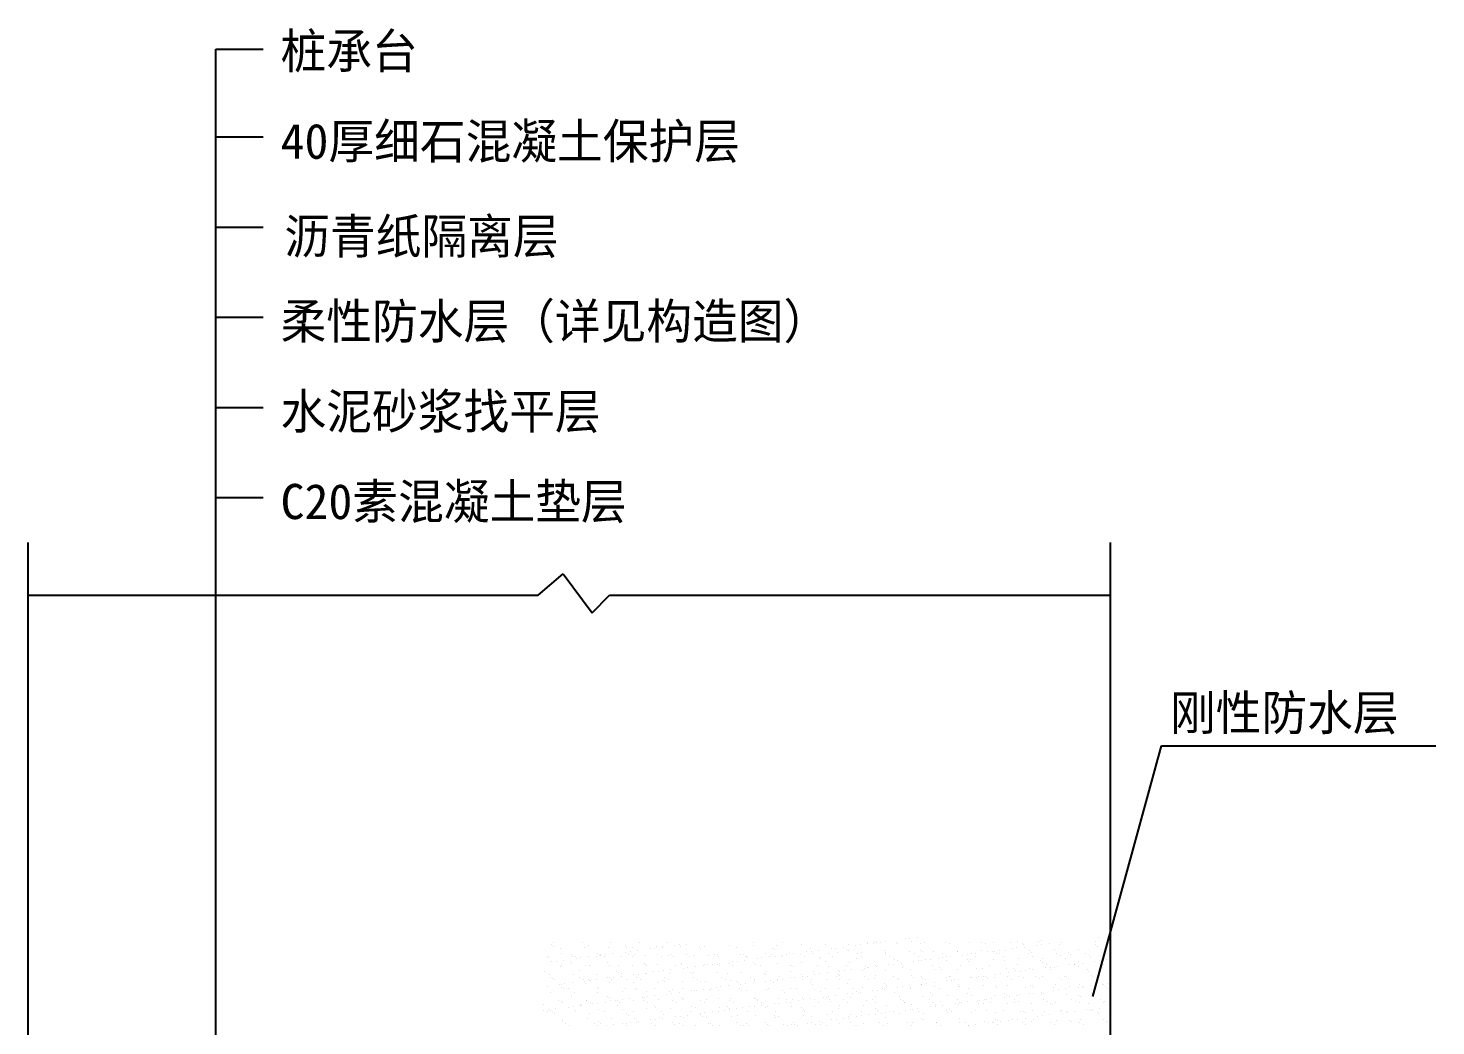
# Model space of a CAD drawing. Header units: metres. Extents: x -562 to 8454, y -7074 to 10958.
# Drawn here: x 661 to 6905, y -1520 to 2907 of the extents above; entities that cross this region are included whole.
import ezdxf

# ---------------------------------------------------------------- set-up
doc = ezdxf.new("R2010")
doc.units = ezdxf.units.M
doc.layers.add('细', color=1, linetype='Continuous')

msp = doc.modelspace()

# ---------------------------------------------------------------- linework, layer by layer
at = {"layer": '细'}
for p, q in [((1492.76, 2813.34), (1703.55, 2813.34)), ((1492.76, -4492.44), (1492.76, 2813.34)), ((1492.76, 2424.21), (1703.55, 2424.21)), ((1492.76, 2024.21), (1703.55, 2024.21)), ((1492.76, 1624.21), (1703.55, 1624.21)), ((1492.76, 1224.21), (1703.55, 1224.21)), ((1492.76, 824.21), (1703.55, 824.21)), ((660.78, -2475.76), (660.78, 624.21)), ((5460.78, 624.21), (5460.78, -2649.31)), ((2923.28, 390.82), (3034.5, 485.26)), ((3034.5, 485.26), (3162.5, 312.46)), ((660.78, 390.82), (2923.28, 390.82)), ((3162.5, 312.46), (3239.3, 390.82)), ((3239.3, 390.82), (5460.78, 390.82)), ((5382.63, -1388.56), (5687.59, -277.27)), ((5687.59, -277.27), (6904.78, -277.27)), ((2981.59, -1159.49), (2981.59, -1159.49)), ((2989.08, -1166.36), (2989.08, -1166.36)), ((2992.16, -1151.28), (2992.16, -1151.28)), ((3019.94, -1177.24), (3019.94, -1177.24)), ((3118.72, -1151.05), (3118.72, -1151.05)), ((3129.7, -1173.28), (3129.7, -1173.28)), ((3146.61, -1163.09), (3146.61, -1163.09)), ((3236.08, -1171.93), (3236.08, -1171.93)), ((3245.28, -1150.82), (3245.28, -1150.82)), ((3309.23, -1164.48), (3309.23, -1164.48)), ((3316.72, -1171.35), (3316.72, -1171.35)), ((3340.04, -1172.42), (3340.04, -1172.42)), ((3363.9, -1185.17), (3363.9, -1185.17)), ((3371.84, -1150.59), (3371.84, -1150.59)), ((3419.1, -1177.9), (3419.1, -1177.9)), ((3440.25, -1175.12), (3440.25, -1175.12)), ((3449.81, -1168.47), (3449.81, -1168.47)), ((3473.29, -1170.77), (3473.29, -1170.77)), ((3474.24, -1168.08), (3474.24, -1168.08)), ((3498.4, -1150.36), (3498.4, -1150.36)), ((3528.49, -1163.5), (3528.49, -1163.5)), ((3549.64, -1160.72), (3549.64, -1160.72)), ((3556.19, -1167.11), (3556.19, -1167.11)), ((3582.68, -1156.37), (3582.68, -1156.37)), ((3636.86, -1169.47), (3636.86, -1169.47)), ((3644.35, -1176.34), (3644.35, -1176.34)), ((3660.15, -1167.61), (3660.15, -1167.61)), ((3769.91, -1163.66), (3769.91, -1163.66)), ((3801.88, -1173.07), (3801.88, -1173.07)), ((3876.29, -1162.3), (3876.29, -1162.3)), ((3878.08, -1149.67), (3878.08, -1149.67)), ((3964.5, -1174.46), (3964.5, -1174.46)), ((3971.99, -1181.33), (3971.99, -1181.33)), ((3980.25, -1162.8), (3980.25, -1162.8)), ((4004.63, -1149.44), (4004.63, -1149.44)), ((4090.01, -1158.84), (4090.01, -1158.84)), ((4129.51, -1178.06), (4129.51, -1178.06)), ((4167.12, -1184.65), (4167.12, -1184.65)), ((4196.39, -1157.49), (4196.39, -1157.49)), ((4222.32, -1177.38), (4222.32, -1177.38)), ((4243.48, -1174.59), (4243.48, -1174.59)), ((4276.52, -1170.24), (4276.52, -1170.24)), ((4292.13, -1179.45), (4292.13, -1179.45)), ((4299.62, -1186.32), (4299.62, -1186.32)), ((4300.35, -1157.99), (4300.35, -1157.99)), ((4331.72, -1162.98), (4331.72, -1162.98)), ((4352.87, -1160.19), (4352.87, -1160.19)), ((4384.31, -1148.75), (4384.31, -1148.75)), ((4385.91, -1155.84), (4385.91, -1155.84)), ((4410.12, -1154.03), (4410.12, -1154.03)), ((4414.3, -1143.78), (4414.3, -1143.78)), ((4421.79, -1150.65), (4421.79, -1150.65)), ((4441.11, -1148.57), (4441.11, -1148.57)), ((4457.15, -1183.05), (4457.15, -1183.05)), ((4462.26, -1145.79), (4462.26, -1145.79)), ((4510.87, -1148.52), (4510.87, -1148.52)), ((4516.5, -1152.67), (4516.5, -1152.67)), ((4550.5, -1134.17), (4550.5, -1134.17)), ((4571.66, -1131.39), (4571.66, -1131.39)), ((4579.32, -1147.38), (4579.32, -1147.38)), ((4604.7, -1127.04), (4604.7, -1127.04)), ((4619.77, -1184.44), (4619.77, -1184.44)), ((4620.46, -1153.17), (4620.46, -1153.17)), ((4637.43, -1148.29), (4637.43, -1148.29)), ((4730.22, -1149.22), (4730.22, -1149.22)), ((4749.43, -1155.64), (4749.43, -1155.64)), ((4836.6, -1147.86), (4836.6, -1147.86)), ((4890.55, -1147.83), (4890.55, -1147.83)), ((4891.55, -1185.97), (4891.55, -1185.97)), ((4906.95, -1152.37), (4906.95, -1152.37)), ((4940.56, -1148.36), (4940.56, -1148.36)), ((4970.35, -1184.12), (4970.35, -1184.12)), ((4997.93, -1184.61), (4997.93, -1184.61)), ((5017.11, -1147.6), (5017.11, -1147.6)), ((5025.55, -1176.85), (5025.55, -1176.85)), ((5046.7, -1174.07), (5046.7, -1174.07)), ((5050.33, -1144.41), (5050.33, -1144.41)), ((5069.57, -1153.76), (5069.57, -1153.76)), ((5077.06, -1160.63), (5077.06, -1160.63)), ((5079.74, -1169.72), (5079.74, -1169.72)), ((5101.89, -1185.11), (5101.89, -1185.11)), ((5134.94, -1162.45), (5134.94, -1162.45)), ((5143.66, -1147.37), (5143.66, -1147.37)), ((5156.09, -1159.67), (5156.09, -1159.67)), ((5156.71, -1143.05), (5156.71, -1143.05)), ((5189.13, -1155.32), (5189.13, -1155.32)), ((5211.66, -1181.15), (5211.66, -1181.15)), ((5234.59, -1157.36), (5234.59, -1157.36)), ((5244.33, -1148.05), (5244.33, -1148.05)), ((5318.04, -1179.8), (5318.04, -1179.8)), ((5396.78, -1146.91), (5396.78, -1146.91)), ((5397.21, -1158.76), (5397.21, -1158.76)), ((5404.7, -1165.62), (5404.7, -1165.62)), ((5407.92, -1126.51), (5407.92, -1126.51)), ((5422, -1180.29), (5422, -1180.29)), ((2963.29, -1213.74), (2963.29, -1213.74)), ((2970.93, -1214.84), (2970.93, -1214.84)), ((2981.52, -1235.51), (2981.52, -1235.51)), ((3002.68, -1232.72), (3002.68, -1232.72)), ((3024.44, -1198.75), (3024.44, -1198.75)), ((3035.72, -1228.38), (3035.72, -1228.38)), ((3064.89, -1235.82), (3064.89, -1235.82)), ((3072.38, -1242.68), (3072.38, -1242.68)), ((3072.71, -1202.59), (3072.71, -1202.59)), ((3077.31, -1213.49), (3077.31, -1213.49)), ((3089.85, -1213.51), (3089.85, -1213.51)), ((3090.92, -1221.11), (3090.92, -1221.11)), ((3112.07, -1218.32), (3112.07, -1218.32)), ((3145.11, -1213.97), (3145.11, -1213.97)), ((3181.27, -1213.98), (3181.27, -1213.98)), ((3187.06, -1200.15), (3187.06, -1200.15)), ((3194.55, -1207.02), (3194.55, -1207.02)), ((3199.27, -1202.36), (3199.27, -1202.36)), ((3200.31, -1206.71), (3200.31, -1206.71)), ((3216.41, -1213.28), (3216.41, -1213.28)), ((3221.46, -1203.92), (3221.46, -1203.92)), ((3229.9, -1239.41), (3229.9, -1239.41)), ((3254.5, -1199.57), (3254.5, -1199.57)), ((3291.03, -1210.03), (3291.03, -1210.03)), ((3309.7, -1192.3), (3309.7, -1192.3)), ((3325.83, -1202.13), (3325.83, -1202.13)), ((3330.86, -1189.52), (3330.86, -1189.52)), ((3342.97, -1213.05), (3342.97, -1213.05)), ((3352.07, -1203.74), (3352.07, -1203.74)), ((3392.52, -1240.81), (3392.52, -1240.81)), ((3397.41, -1208.67), (3397.41, -1208.67)), ((3400.01, -1247.67), (3400.01, -1247.67)), ((3452.37, -1246.78), (3452.37, -1246.78)), ((3452.39, -1201.9), (3452.39, -1201.9)), ((3469.53, -1212.82), (3469.53, -1212.82)), ((3501.37, -1209.17), (3501.37, -1209.17)), ((3514.69, -1205.14), (3514.69, -1205.14)), ((3522.18, -1212.01), (3522.18, -1212.01)), ((3557.54, -1244.4), (3557.54, -1244.4)), ((3558.75, -1245.42), (3558.75, -1245.42)), ((3578.95, -1201.67), (3578.95, -1201.67)), ((3596.08, -1212.59), (3596.08, -1212.59)), ((3611.14, -1205.22), (3611.14, -1205.22)), ((3662.71, -1245.92), (3662.71, -1245.92)), ((3679.71, -1208.73), (3679.71, -1208.73)), ((3696.51, -1246.6), (3696.51, -1246.6)), ((3705.51, -1201.45), (3705.51, -1201.45)), ((3717.52, -1203.86), (3717.52, -1203.86)), ((3720.16, -1245.8), (3720.16, -1245.8)), ((3722.64, -1212.36), (3722.64, -1212.36)), ((3729.55, -1242.25), (3729.55, -1242.25)), ((3772.47, -1241.96), (3772.47, -1241.96)), ((3784.75, -1234.99), (3784.75, -1234.99)), ((3805.9, -1232.2), (3805.9, -1232.2)), ((3821.48, -1204.36), (3821.48, -1204.36)), ((3832.06, -1201.22), (3832.06, -1201.22)), ((3838.94, -1227.85), (3838.94, -1227.85)), ((3842.33, -1210.13), (3842.33, -1210.13)), ((3849.2, -1212.13), (3849.2, -1212.13)), ((3849.82, -1217), (3849.82, -1217)), ((3878.85, -1240.61), (3878.85, -1240.61)), ((3894.14, -1220.58), (3894.14, -1220.58)), ((3915.29, -1217.8), (3915.29, -1217.8)), ((3931.24, -1200.4), (3931.24, -1200.4)), ((3948.33, -1213.45), (3948.33, -1213.45)), ((3958.62, -1200.99), (3958.62, -1200.99)), ((3975.76, -1211.9), (3975.76, -1211.9)), ((3982.81, -1241.1), (3982.81, -1241.1)), ((4003.53, -1206.18), (4003.53, -1206.18)), ((4007.34, -1213.72), (4007.34, -1213.72)), ((4024.69, -1203.4), (4024.69, -1203.4)), ((4037.62, -1199.05), (4037.62, -1199.05)), ((4057.73, -1199.05), (4057.73, -1199.05)), ((4085.18, -1200.76), (4085.18, -1200.76)), ((4092.57, -1237.15), (4092.57, -1237.15)), ((4102.32, -1211.67), (4102.32, -1211.67)), ((4112.93, -1191.78), (4112.93, -1191.78)), ((4134.08, -1189), (4134.08, -1189)), ((4141.58, -1199.55), (4141.58, -1199.55)), ((4169.96, -1215.12), (4169.96, -1215.12)), ((4177.45, -1221.99), (4177.45, -1221.99)), ((4198.95, -1235.79), (4198.95, -1235.79)), ((4211.74, -1200.53), (4211.74, -1200.53)), ((4228.88, -1211.44), (4228.88, -1211.44)), ((4251.35, -1195.59), (4251.35, -1195.59)), ((4302.91, -1236.29), (4302.91, -1236.29)), ((4334.98, -1218.72), (4334.98, -1218.72)), ((4338.3, -1200.3), (4338.3, -1200.3)), ((4355.44, -1211.21), (4355.44, -1211.21)), ((4357.73, -1194.23), (4357.73, -1194.23)), ((4412.68, -1232.34), (4412.68, -1232.34)), ((4461.69, -1194.73), (4461.69, -1194.73)), ((4464.86, -1200.07), (4464.86, -1200.07)), ((4482, -1210.98), (4482, -1210.98)), ((4497.6, -1220.11), (4497.6, -1220.11)), ((4499.73, -1246.08), (4499.73, -1246.08)), ((4505.09, -1226.98), (4505.09, -1226.98)), ((4519.06, -1230.98), (4519.06, -1230.98)), ((4532.77, -1241.73), (4532.77, -1241.73)), ((4571.45, -1190.78), (4571.45, -1190.78)), ((4587.97, -1234.46), (4587.97, -1234.46)), ((4591.42, -1199.84), (4591.42, -1199.84)), ((4608.56, -1210.75), (4608.56, -1210.75)), ((4609.13, -1231.68), (4609.13, -1231.68)), ((4623.02, -1231.48), (4623.02, -1231.48)), ((4627.26, -1191.31), (4627.26, -1191.31)), ((4642.17, -1227.33), (4642.17, -1227.33)), ((4662.61, -1223.71), (4662.61, -1223.71)), ((4677.83, -1189.42), (4677.83, -1189.42)), ((4697.37, -1220.06), (4697.37, -1220.06)), ((4717.98, -1199.61), (4717.98, -1199.61)), ((4718.52, -1217.28), (4718.52, -1217.28)), ((4732.78, -1227.52), (4732.78, -1227.52)), ((4735.11, -1210.52), (4735.11, -1210.52)), ((4751.56, -1212.93), (4751.56, -1212.93)), ((4781.79, -1189.92), (4781.79, -1189.92)), ((4784.78, -1188.04), (4784.78, -1188.04)), ((4806.76, -1205.66), (4806.76, -1205.66)), ((4825.23, -1225.1), (4825.23, -1225.1)), ((4827.91, -1202.87), (4827.91, -1202.87)), ((4832.72, -1231.97), (4832.72, -1231.97)), ((4839.16, -1226.17), (4839.16, -1226.17)), ((4844.53, -1199.38), (4844.53, -1199.38)), ((4860.95, -1198.52), (4860.95, -1198.52)), ((4861.67, -1210.29), (4861.67, -1210.29)), ((4916.15, -1191.26), (4916.15, -1191.26)), ((4937.31, -1188.47), (4937.31, -1188.47)), ((4943.12, -1226.67), (4943.12, -1226.67)), ((4947.4, -1189.43), (4947.4, -1189.43)), ((4954.89, -1196.3), (4954.89, -1196.3)), ((4971.09, -1199.15), (4971.09, -1199.15)), ((4988.23, -1210.06), (4988.23, -1210.06)), ((4990.25, -1228.7), (4990.25, -1228.7)), ((5052.89, -1222.71), (5052.89, -1222.71)), ((5097.65, -1198.92), (5097.65, -1198.92)), ((5112.42, -1193.03), (5112.42, -1193.03)), ((5114.79, -1209.83), (5114.79, -1209.83)), ((5152.87, -1230.09), (5152.87, -1230.09)), ((5159.27, -1221.35), (5159.27, -1221.35)), ((5160.36, -1236.96), (5160.36, -1236.96)), ((5224.21, -1198.69), (5224.21, -1198.69)), ((5241.35, -1209.6), (5241.35, -1209.6)), ((5263.23, -1221.85), (5263.23, -1221.85)), ((5275.04, -1194.42), (5275.04, -1194.42)), ((5281.8, -1248.34), (5281.8, -1248.34)), ((5282.53, -1201.29), (5282.53, -1201.29)), ((5302.96, -1245.56), (5302.96, -1245.56)), ((5317.88, -1233.69), (5317.88, -1233.69)), ((5336, -1241.21), (5336, -1241.21)), ((5350.77, -1198.46), (5350.77, -1198.46)), ((5367.91, -1209.37), (5367.91, -1209.37)), ((5372.99, -1217.9), (5372.99, -1217.9)), ((5391.2, -1233.94), (5391.2, -1233.94)), ((5412.35, -1231.15), (5412.35, -1231.15)), ((5429.6, -1248.68), (5429.6, -1248.68)), ((5440.05, -1198.02), (5440.05, -1198.02)), ((5445.39, -1226.8), (5445.39, -1226.8)), ((2950.21, -1278.35), (2950.21, -1278.35)), ((2973.49, -1293.15), (2973.49, -1293.15)), ((2978.98, -1304.59), (2978.98, -1304.59)), ((2985.57, -1310.75), (2985.57, -1310.75)), ((3022.5, -1255.54), (3022.5, -1255.54)), ((3024.99, -1253.05), (3024.99, -1253.05)), ((3079.87, -1291.79), (3079.87, -1291.79)), ((3105.53, -1304.36), (3105.53, -1304.36)), ((3107.74, -1275.08), (3107.74, -1275.08)), ((3132.26, -1251.59), (3132.26, -1251.59)), ((3151.55, -1252.82), (3151.55, -1252.82)), ((3183.83, -1292.29), (3183.83, -1292.29)), ((3232.09, -1304.13), (3232.09, -1304.13)), ((3237.78, -1307), (3237.78, -1307)), ((3238.64, -1250.23), (3238.64, -1250.23)), ((3258.93, -1304.21), (3258.93, -1304.21)), ((3270.35, -1276.48), (3270.35, -1276.48)), ((3277.85, -1283.34), (3277.85, -1283.34)), ((3278.1, -1252.59), (3278.1, -1252.59)), ((3291.97, -1299.86), (3291.97, -1299.86)), ((3293.59, -1288.34), (3293.59, -1288.34)), ((3342.6, -1250.73), (3342.6, -1250.73)), ((3347.17, -1292.59), (3347.17, -1292.59)), ((3358.65, -1303.9), (3358.65, -1303.9)), ((3368.33, -1289.81), (3368.33, -1289.81)), ((3399.97, -1286.98), (3399.97, -1286.98)), ((3401.37, -1285.46), (3401.37, -1285.46)), ((3404.66, -1252.36), (3404.66, -1252.36)), ((3435.37, -1280.07), (3435.37, -1280.07)), ((3456.57, -1278.19), (3456.57, -1278.19)), ((3477.72, -1275.41), (3477.72, -1275.41)), ((3485.21, -1303.67), (3485.21, -1303.67)), ((3503.93, -1287.48), (3503.93, -1287.48)), ((3510.76, -1271.06), (3510.76, -1271.06)), ((3531.22, -1252.13), (3531.22, -1252.13)), ((3565.96, -1263.79), (3565.96, -1263.79)), ((3587.11, -1261.01), (3587.11, -1261.01)), ((3597.99, -1281.47), (3597.99, -1281.47)), ((3605.48, -1288.33), (3605.48, -1288.33)), ((3611.77, -1303.44), (3611.77, -1303.44)), ((3613.7, -1283.52), (3613.7, -1283.52)), ((3620.15, -1256.66), (3620.15, -1256.66)), ((3657.78, -1251.9), (3657.78, -1251.9)), ((3675.35, -1249.39), (3675.35, -1249.39)), ((3720.08, -1282.17), (3720.08, -1282.17)), ((3727.65, -1252.66), (3727.65, -1252.66)), ((3738.33, -1303.21), (3738.33, -1303.21)), ((3763.01, -1285.06), (3763.01, -1285.06)), ((3784.34, -1251.67), (3784.34, -1251.67)), ((3824.04, -1282.66), (3824.04, -1282.66)), ((3864.89, -1302.98), (3864.89, -1302.98)), ((3885.17, -1249.39), (3885.17, -1249.39)), ((3910.9, -1251.44), (3910.9, -1251.44)), ((3925.62, -1286.46), (3925.62, -1286.46)), ((3933.12, -1293.32), (3933.12, -1293.32)), ((3933.8, -1278.71), (3933.8, -1278.71)), ((3991.45, -1302.75), (3991.45, -1302.75)), ((4037.46, -1251.21), (4037.46, -1251.21)), ((4040.18, -1277.35), (4040.18, -1277.35)), ((4041, -1306.47), (4041, -1306.47)), ((4047.79, -1250.79), (4047.79, -1250.79)), ((4055.28, -1257.65), (4055.28, -1257.65)), ((4062.16, -1303.69), (4062.16, -1303.69)), ((4090.64, -1290.05), (4090.64, -1290.05)), ((4095.2, -1299.34), (4095.2, -1299.34)), ((4118, -1302.52), (4118, -1302.52)), ((4144.14, -1277.85), (4144.14, -1277.85)), ((4150.4, -1292.07), (4150.4, -1292.07)), ((4164.02, -1250.98), (4164.02, -1250.98)), ((4171.55, -1289.29), (4171.55, -1289.29)), ((4204.59, -1284.94), (4204.59, -1284.94)), ((4212.81, -1254.38), (4212.81, -1254.38)), ((4244.56, -1302.29), (4244.56, -1302.29)), ((4253.26, -1291.45), (4253.26, -1291.45)), ((4253.91, -1273.9), (4253.91, -1273.9)), ((4259.79, -1277.67), (4259.79, -1277.67)), ((4260.75, -1298.31), (4260.75, -1298.31)), ((4280.95, -1274.88), (4280.95, -1274.88)), ((4290.57, -1250.75), (4290.57, -1250.75)), ((4313.99, -1270.53), (4313.99, -1270.53)), ((4360.29, -1272.54), (4360.29, -1272.54)), ((4369.19, -1263.27), (4369.19, -1263.27)), ((4371.12, -1302.06), (4371.12, -1302.06)), ((4375.43, -1255.78), (4375.43, -1255.78)), ((4382.92, -1262.64), (4382.92, -1262.64)), ((4390.34, -1260.48), (4390.34, -1260.48)), ((4415.24, -1310.64), (4415.24, -1310.64)), ((4417.13, -1250.52), (4417.13, -1250.52)), ((4418.28, -1295.04), (4418.28, -1295.04)), ((4423.38, -1256.13), (4423.38, -1256.13)), ((4464.25, -1273.04), (4464.25, -1273.04)), ((4478.58, -1248.86), (4478.58, -1248.86)), ((4497.68, -1301.83), (4497.68, -1301.83)), ((4521.62, -1309.29), (4521.62, -1309.29)), ((4540.44, -1259.37), (4540.44, -1259.37)), ((4543.69, -1250.29), (4543.69, -1250.29)), ((4574.01, -1269.08), (4574.01, -1269.08)), ((4580.89, -1296.44), (4580.89, -1296.44)), ((4588.39, -1303.3), (4588.39, -1303.3)), ((4624.24, -1301.6), (4624.24, -1301.6)), ((4625.58, -1309.79), (4625.58, -1309.79)), ((4670.25, -1250.06), (4670.25, -1250.06)), ((4680.39, -1267.73), (4680.39, -1267.73)), ((4703.06, -1260.77), (4703.06, -1260.77)), ((4710.55, -1267.64), (4710.55, -1267.64)), ((4735.34, -1305.83), (4735.34, -1305.83)), ((4745.91, -1300.03), (4745.91, -1300.03)), ((4750.8, -1301.37), (4750.8, -1301.37)), ((4784.35, -1268.23), (4784.35, -1268.23)), ((4796.81, -1249.83), (4796.81, -1249.83)), ((4841.72, -1304.47), (4841.72, -1304.47)), ((4844.23, -1305.95), (4844.23, -1305.95)), ((4865.38, -1303.16), (4865.38, -1303.16)), ((4868.08, -1264.36), (4868.08, -1264.36)), ((4877.36, -1301.14), (4877.36, -1301.14)), ((4894.11, -1264.27), (4894.11, -1264.27)), ((4898.42, -1298.81), (4898.42, -1298.81)), ((4908.53, -1301.43), (4908.53, -1301.43)), ((4916.02, -1308.29), (4916.02, -1308.29)), ((4923.37, -1249.6), (4923.37, -1249.6)), ((4945.68, -1304.97), (4945.68, -1304.97)), ((4953.62, -1291.55), (4953.62, -1291.55)), ((4974.78, -1288.76), (4974.78, -1288.76)), ((5000.49, -1262.91), (5000.49, -1262.91)), ((5003.92, -1300.91), (5003.92, -1300.91)), ((5007.82, -1284.41), (5007.82, -1284.41)), ((5030.7, -1265.76), (5030.7, -1265.76)), ((5038.19, -1272.63), (5038.19, -1272.63)), ((5049.93, -1249.37), (5049.93, -1249.37)), ((5055.45, -1301.02), (5055.45, -1301.02)), ((5063.02, -1277.15), (5063.02, -1277.15)), ((5073.55, -1305.02), (5073.55, -1305.02)), ((5084.17, -1274.36), (5084.17, -1274.36)), ((5104.45, -1263.41), (5104.45, -1263.41)), ((5117.21, -1270.01), (5117.21, -1270.01)), ((5130.47, -1300.68), (5130.47, -1300.68)), ((5161.83, -1299.66), (5161.83, -1299.66)), ((5172.41, -1262.74), (5172.41, -1262.74)), ((5176.49, -1249.14), (5176.49, -1249.14)), ((5193.56, -1259.96), (5193.56, -1259.96)), ((5195.72, -1269.35), (5195.72, -1269.35)), ((5214.22, -1259.46), (5214.22, -1259.46)), ((5226.6, -1255.61), (5226.6, -1255.61)), ((5236.17, -1306.42), (5236.17, -1306.42)), ((5257.03, -1300.45), (5257.03, -1300.45)), ((5265.79, -1300.16), (5265.79, -1300.16)), ((5303.04, -1248.91), (5303.04, -1248.91)), ((5320.6, -1258.1), (5320.6, -1258.1)), ((5358.33, -1270.75), (5358.33, -1270.75)), ((5365.82, -1277.62), (5365.82, -1277.62)), ((5375.55, -1296.2), (5375.55, -1296.2)), ((5383.59, -1300.22), (5383.59, -1300.22)), ((5400.73, -1311.14), (5400.73, -1311.14)), ((5401.18, -1310.01), (5401.18, -1310.01)), ((5424.56, -1258.6), (5424.56, -1258.6)), ((2963.79, -1343.07), (2963.79, -1343.07)), ((2976.05, -1371.45), (2976.05, -1371.45)), ((2996.11, -1315.51), (2996.11, -1315.51)), ((3018.99, -1335.8), (3018.99, -1335.8)), ((3025.06, -1333.85), (3025.06, -1333.85)), ((3026.02, -1347.82), (3026.02, -1347.82)), ((3033.51, -1354.68), (3033.51, -1354.68)), ((3040.15, -1333.02), (3040.15, -1333.02)), ((3057.81, -1354.81), (3057.81, -1354.81)), ((3073.18, -1328.67), (3073.18, -1328.67)), ((3082.43, -1370.1), (3082.43, -1370.1)), ((3122.67, -1315.28), (3122.67, -1315.28)), ((3128.39, -1321.4), (3128.39, -1321.4)), ((3134.82, -1329.89), (3134.82, -1329.89)), ((3148.19, -1312.15), (3148.19, -1312.15)), ((3149.54, -1318.61), (3149.54, -1318.61)), ((3155.68, -1319.01), (3155.68, -1319.01)), ((3182.58, -1314.26), (3182.58, -1314.26)), ((3184.37, -1354.58), (3184.37, -1354.58)), ((3186.39, -1370.6), (3186.39, -1370.6)), ((3191.03, -1351.41), (3191.03, -1351.41)), ((3241.2, -1328.54), (3241.2, -1328.54)), ((3249.23, -1315.05), (3249.23, -1315.05)), ((3296.15, -1366.64), (3296.15, -1366.64)), ((3310.93, -1354.35), (3310.93, -1354.35)), ((3313.2, -1315.74), (3313.2, -1315.74)), ((3345.16, -1329.04), (3345.16, -1329.04)), ((3353.65, -1352.81), (3353.65, -1352.81)), ((3361.14, -1359.67), (3361.14, -1359.67)), ((3375.79, -1314.82), (3375.79, -1314.82)), ((3402.53, -1365.28), (3402.53, -1365.28)), ((3437.49, -1354.12), (3437.49, -1354.12)), ((3454.93, -1325.08), (3454.93, -1325.08)), ((3475.82, -1317.14), (3475.82, -1317.14)), ((3483.31, -1324), (3483.31, -1324)), ((3502.35, -1314.59), (3502.35, -1314.59)), ((3506.49, -1365.78), (3506.49, -1365.78)), ((3518.67, -1356.4), (3518.67, -1356.4)), ((3548.23, -1371.35), (3548.23, -1371.35)), ((3561.31, -1323.73), (3561.31, -1323.73)), ((3564.04, -1353.89), (3564.04, -1353.89)), ((3603.43, -1364.08), (3603.43, -1364.08)), ((3616.26, -1361.83), (3616.26, -1361.83)), ((3624.58, -1361.3), (3624.58, -1361.3)), ((3628.91, -1314.36), (3628.91, -1314.36)), ((3640.84, -1320.73), (3640.84, -1320.73)), ((3657.62, -1356.95), (3657.62, -1356.95)), ((3665.27, -1324.22), (3665.27, -1324.22)), ((3681.29, -1357.8), (3681.29, -1357.8)), ((3688.78, -1364.66), (3688.78, -1364.66)), ((3690.6, -1353.66), (3690.6, -1353.66)), ((3712.82, -1349.68), (3712.82, -1349.68)), ((3722.64, -1360.47), (3722.64, -1360.47)), ((3733.98, -1346.89), (3733.98, -1346.89)), ((3755.47, -1314.13), (3755.47, -1314.13)), ((3767.02, -1342.54), (3767.02, -1342.54)), ((3775.03, -1320.27), (3775.03, -1320.27)), ((3803.46, -1322.13), (3803.46, -1322.13)), ((3810.95, -1328.99), (3810.95, -1328.99)), ((3817.16, -1353.43), (3817.16, -1353.43)), ((3822.22, -1335.28), (3822.22, -1335.28)), ((3826.6, -1360.97), (3826.6, -1360.97)), ((3843.37, -1332.49), (3843.37, -1332.49)), ((3846.3, -1361.39), (3846.3, -1361.39)), ((3876.41, -1328.14), (3876.41, -1328.14)), ((3881.41, -1318.91), (3881.41, -1318.91)), ((3882.02, -1313.9), (3882.02, -1313.9)), ((3931.61, -1320.87), (3931.61, -1320.87)), ((3936.36, -1357.02), (3936.36, -1357.02)), ((3943.72, -1353.2), (3943.72, -1353.2)), ((3952.76, -1318.09), (3952.76, -1318.09)), ((3968.47, -1325.72), (3968.47, -1325.72)), ((3985.37, -1319.41), (3985.37, -1319.41)), ((3985.8, -1313.74), (3985.8, -1313.74)), ((4008.58, -1313.67), (4008.58, -1313.67)), ((4008.92, -1362.79), (4008.92, -1362.79)), ((4016.41, -1369.65), (4016.41, -1369.65)), ((4042.74, -1355.66), (4042.74, -1355.66)), ((4070.28, -1352.97), (4070.28, -1352.97)), ((4095.13, -1315.46), (4095.13, -1315.46)), ((4131.09, -1327.12), (4131.09, -1327.12)), ((4135.14, -1313.44), (4135.14, -1313.44)), ((4138.58, -1333.98), (4138.58, -1333.98)), ((4146.7, -1356.16), (4146.7, -1356.16)), ((4173.94, -1366.38), (4173.94, -1366.38)), ((4196.84, -1352.74), (4196.84, -1352.74)), ((4201.51, -1314.1), (4201.51, -1314.1)), ((4256.47, -1352.2), (4256.47, -1352.2)), ((4261.7, -1313.21), (4261.7, -1313.21)), ((4296.11, -1330.71), (4296.11, -1330.71)), ((4305.47, -1314.6), (4305.47, -1314.6)), ((4323.4, -1352.51), (4323.4, -1352.51)), ((4336.56, -1367.78), (4336.56, -1367.78)), ((4351.45, -1370.82), (4351.45, -1370.82)), ((4362.85, -1350.85), (4362.85, -1350.85)), ((4388.26, -1312.98), (4388.26, -1312.98)), ((4406.66, -1363.56), (4406.66, -1363.56)), ((4427.81, -1360.77), (4427.81, -1360.77)), ((4449.96, -1352.28), (4449.96, -1352.28)), ((4458.73, -1332.11), (4458.73, -1332.11)), ((4460.85, -1356.42), (4460.85, -1356.42)), ((4466.22, -1338.97), (4466.22, -1338.97)), ((4466.81, -1351.34), (4466.81, -1351.34)), ((4501.57, -1371.37), (4501.57, -1371.37)), ((4514.82, -1312.75), (4514.82, -1312.75)), ((4516.05, -1349.15), (4516.05, -1349.15)), ((4537.2, -1346.37), (4537.2, -1346.37)), ((4570.24, -1342.02), (4570.24, -1342.02)), ((4576.51, -1352.05), (4576.51, -1352.05)), ((4576.57, -1347.39), (4576.57, -1347.39)), ((4623.74, -1335.7), (4623.74, -1335.7)), ((4625.44, -1334.75), (4625.44, -1334.75)), ((4641.38, -1312.52), (4641.38, -1312.52)), ((4646.6, -1331.97), (4646.6, -1331.97)), ((4664.19, -1372.77), (4664.19, -1372.77)), ((4679.64, -1327.62), (4679.64, -1327.62)), ((4682.95, -1346.03), (4682.95, -1346.03)), ((4703.07, -1351.82), (4703.07, -1351.82)), ((4734.84, -1320.35), (4734.84, -1320.35)), ((4755.99, -1317.57), (4755.99, -1317.57)), ((4767.94, -1312.29), (4767.94, -1312.29)), ((4786.36, -1337.1), (4786.36, -1337.1)), ((4786.91, -1346.53), (4786.91, -1346.53)), ((4789.03, -1313.22), (4789.03, -1313.22)), ((4793.85, -1343.96), (4793.85, -1343.96)), ((4829.63, -1351.59), (4829.63, -1351.59)), ((4894.49, -1312.06), (4894.49, -1312.06)), ((4896.67, -1342.58), (4896.67, -1342.58)), ((4951.38, -1340.69), (4951.38, -1340.69)), ((4956.19, -1351.36), (4956.19, -1351.36)), ((5003.05, -1341.22), (5003.05, -1341.22)), ((5021.05, -1311.83), (5021.05, -1311.83)), ((5082.75, -1351.13), (5082.75, -1351.13)), ((5107.01, -1341.72), (5107.01, -1341.72)), ((5114, -1342.09), (5114, -1342.09)), ((5121.49, -1348.95), (5121.49, -1348.95)), ((5147.61, -1311.6), (5147.61, -1311.6)), ((5154.68, -1370.3), (5154.68, -1370.3)), ((5209.31, -1350.9), (5209.31, -1350.9)), ((5209.88, -1363.03), (5209.88, -1363.03)), ((5216.78, -1337.76), (5216.78, -1337.76)), ((5231.03, -1360.25), (5231.03, -1360.25)), ((5243.66, -1313.28), (5243.66, -1313.28)), ((5264.07, -1355.9), (5264.07, -1355.9)), ((5274.17, -1311.37), (5274.17, -1311.37)), ((5279.01, -1345.68), (5279.01, -1345.68)), ((5319.27, -1348.63), (5319.27, -1348.63)), ((5323.16, -1336.41), (5323.16, -1336.41)), ((5335.87, -1350.67), (5335.87, -1350.67)), ((5340.43, -1345.85), (5340.43, -1345.85)), ((5373.47, -1341.5), (5373.47, -1341.5)), ((5427.12, -1336.91), (5427.12, -1336.91)), ((5428.67, -1334.23), (5428.67, -1334.23)), ((5441.63, -1347.08), (5441.63, -1347.08)), ((5449.12, -1353.94), (5449.12, -1353.94)), ((5449.82, -1331.44), (5449.82, -1331.44)), ((2946.69, -1422.75), (2946.69, -1422.75)), ((3011.8, -1406.36), (3011.8, -1406.36)), ((3027.62, -1412.16), (3027.62, -1412.16)), ((3028.93, -1417.28), (3028.93, -1417.28)), ((3056.46, -1436.09), (3056.46, -1436.09)), ((3068.86, -1387.08), (3068.86, -1387.08)), ((3077.62, -1433.31), (3077.62, -1433.31)), ((3109.31, -1424.14), (3109.31, -1424.14)), ((3110.65, -1428.96), (3110.65, -1428.96)), ((3116.8, -1431.01), (3116.8, -1431.01)), ((3137.38, -1408.2), (3137.38, -1408.2)), ((3138.36, -1406.13), (3138.36, -1406.13)), ((3155.49, -1417.05), (3155.49, -1417.05)), ((3165.86, -1421.69), (3165.86, -1421.69)), ((3187.01, -1418.9), (3187.01, -1418.9)), ((3220.05, -1414.55), (3220.05, -1414.55)), ((3231.48, -1388.48), (3231.48, -1388.48)), ((3238.97, -1395.34), (3238.97, -1395.34)), ((3243.76, -1406.84), (3243.76, -1406.84)), ((3264.91, -1405.9), (3264.91, -1405.9)), ((3274.33, -1427.74), (3274.33, -1427.74)), ((3275.25, -1407.29), (3275.25, -1407.29)), ((3282.05, -1416.82), (3282.05, -1416.82)), ((3296.4, -1404.5), (3296.4, -1404.5)), ((3329.44, -1400.15), (3329.44, -1400.15)), ((3347.72, -1407.34), (3347.72, -1407.34)), ((3384.64, -1392.88), (3384.64, -1392.88)), ((3391.47, -1405.67), (3391.47, -1405.67)), ((3396.5, -1392.07), (3396.5, -1392.07)), ((3405.8, -1390.1), (3405.8, -1390.1)), ((3408.61, -1416.59), (3408.61, -1416.59)), ((3436.95, -1429.13), (3436.95, -1429.13)), ((3438.84, -1385.75), (3438.84, -1385.75)), ((3444.44, -1436), (3444.44, -1436)), ((3457.49, -1403.39), (3457.49, -1403.39)), ((3494.04, -1378.48), (3494.04, -1378.48)), ((3515.19, -1375.7), (3515.19, -1375.7)), ((3518.03, -1405.44), (3518.03, -1405.44)), ((3535.17, -1416.36), (3535.17, -1416.36)), ((3559.12, -1393.47), (3559.12, -1393.47)), ((3563.87, -1402.03), (3563.87, -1402.03)), ((3566.61, -1400.33), (3566.61, -1400.33)), ((3601.96, -1432.73), (3601.96, -1432.73)), ((3644.59, -1405.21), (3644.59, -1405.21)), ((3661.73, -1416.13), (3661.73, -1416.13)), ((3667.83, -1402.53), (3667.83, -1402.53)), ((3724.13, -1397.06), (3724.13, -1397.06)), ((3764.58, -1434.12), (3764.58, -1434.12)), ((3771.15, -1404.98), (3771.15, -1404.98)), ((3777.59, -1398.58), (3777.59, -1398.58)), ((3788.29, -1415.9), (3788.29, -1415.9)), ((3859.69, -1435.57), (3859.69, -1435.57)), ((3880.84, -1432.78), (3880.84, -1432.78)), ((3883.97, -1397.22), (3883.97, -1397.22)), ((3886.75, -1398.46), (3886.75, -1398.46)), ((3894.24, -1405.32), (3894.24, -1405.32)), ((3897.71, -1404.75), (3897.71, -1404.75)), ((3913.88, -1428.43), (3913.88, -1428.43)), ((3914.85, -1415.67), (3914.85, -1415.67)), ((3938.92, -1435.32), (3938.92, -1435.32)), ((3969.08, -1421.16), (3969.08, -1421.16)), ((3987.93, -1397.72), (3987.93, -1397.72)), ((3990.23, -1418.38), (3990.23, -1418.38)), ((4023.27, -1414.03), (4023.27, -1414.03)), ((4024.27, -1404.52), (4024.27, -1404.52)), ((4041.41, -1415.44), (4041.41, -1415.44)), ((4045.3, -1433.97), (4045.3, -1433.97)), ((4051.77, -1402.05), (4051.77, -1402.05)), ((4078.47, -1406.76), (4078.47, -1406.76)), ((4097.69, -1393.76), (4097.69, -1393.76)), ((4099.63, -1403.98), (4099.63, -1403.98)), ((4132.67, -1399.63), (4132.67, -1399.63)), ((4149.26, -1434.46), (4149.26, -1434.46)), ((4150.83, -1404.29), (4150.83, -1404.29)), ((4167.96, -1415.21), (4167.96, -1415.21)), ((4187.87, -1392.36), (4187.87, -1392.36)), ((4204.07, -1392.41), (4204.07, -1392.41)), ((4209.02, -1389.58), (4209.02, -1389.58)), ((4214.39, -1403.45), (4214.39, -1403.45)), ((4221.88, -1410.31), (4221.88, -1410.31)), ((4242.06, -1385.23), (4242.06, -1385.23)), ((4259.03, -1430.51), (4259.03, -1430.51)), ((4277.38, -1404.06), (4277.38, -1404.06)), ((4294.52, -1414.98), (4294.52, -1414.98)), ((4297.26, -1377.96), (4297.26, -1377.96)), ((4308.03, -1392.9), (4308.03, -1392.9)), ((4318.42, -1375.17), (4318.42, -1375.17)), ((4344.05, -1374.64), (4344.05, -1374.64)), ((4365.41, -1429.15), (4365.41, -1429.15)), ((4379.4, -1407.04), (4379.4, -1407.04)), ((4403.94, -1403.83), (4403.94, -1403.83)), ((4417.8, -1388.95), (4417.8, -1388.95)), ((4421.08, -1414.75), (4421.08, -1414.75)), ((4469.37, -1429.65), (4469.37, -1429.65)), ((4524.18, -1387.59), (4524.18, -1387.59)), ((4530.5, -1403.6), (4530.5, -1403.6)), ((4542.02, -1408.44), (4542.02, -1408.44)), ((4547.64, -1414.52), (4547.64, -1414.52)), ((4549.51, -1415.3), (4549.51, -1415.3)), ((4579.13, -1425.7), (4579.13, -1425.7)), ((4628.14, -1388.09), (4628.14, -1388.09)), ((4657.06, -1403.37), (4657.06, -1403.37)), ((4662.91, -1435.04), (4662.91, -1435.04)), ((4671.68, -1379.63), (4671.68, -1379.63)), ((4674.2, -1414.29), (4674.2, -1414.29)), ((4684.07, -1432.26), (4684.07, -1432.26)), ((4685.51, -1424.34), (4685.51, -1424.34)), ((4707.04, -1412.03), (4707.04, -1412.03)), ((4717.11, -1427.91), (4717.11, -1427.91)), ((4737.9, -1384.14), (4737.9, -1384.14)), ((4772.31, -1420.64), (4772.31, -1420.64)), ((4783.62, -1403.14), (4783.62, -1403.14)), ((4789.47, -1424.84), (4789.47, -1424.84)), ((4793.46, -1417.86), (4793.46, -1417.86)), ((4800.76, -1414.06), (4800.76, -1414.06)), ((4826.5, -1413.51), (4826.5, -1413.51)), ((4829.21, -1376.36), (4829.21, -1376.36)), ((4844.28, -1382.78), (4844.28, -1382.78)), ((4869.66, -1413.43), (4869.66, -1413.43)), ((4877.15, -1420.29), (4877.15, -1420.29)), ((4881.7, -1406.24), (4881.7, -1406.24)), ((4899.23, -1420.88), (4899.23, -1420.88)), ((4902.85, -1403.45), (4902.85, -1403.45)), ((4910.18, -1402.91), (4910.18, -1402.91)), ((4927.32, -1413.83), (4927.32, -1413.83)), ((4935.89, -1399.1), (4935.89, -1399.1)), ((4948.24, -1383.28), (4948.24, -1383.28)), ((4991.09, -1391.84), (4991.09, -1391.84)), ((4991.83, -1377.76), (4991.83, -1377.76)), ((4999.32, -1384.62), (4999.32, -1384.62)), ((5005.61, -1419.53), (5005.61, -1419.53)), ((5012.25, -1389.05), (5012.25, -1389.05)), ((5034.67, -1417.02), (5034.67, -1417.02)), ((5036.74, -1402.68), (5036.74, -1402.68)), ((5045.29, -1384.7), (5045.29, -1384.7)), ((5053.88, -1413.6), (5053.88, -1413.6)), ((5058.01, -1379.32), (5058.01, -1379.32)), ((5100.49, -1377.44), (5100.49, -1377.44)), ((5109.57, -1420.03), (5109.57, -1420.03)), ((5121.64, -1374.65), (5121.64, -1374.65)), ((5156.84, -1381.35), (5156.84, -1381.35)), ((5163.3, -1402.45), (5163.3, -1402.45)), ((5164.39, -1377.97), (5164.39, -1377.97)), ((5180.43, -1413.37), (5180.43, -1413.37)), ((5197.29, -1418.42), (5197.29, -1418.42)), ((5204.78, -1425.28), (5204.78, -1425.28)), ((5219.34, -1416.07), (5219.34, -1416.07)), ((5268.35, -1378.47), (5268.35, -1378.47)), ((5289.86, -1402.22), (5289.86, -1402.22)), ((5306.99, -1413.14), (5306.99, -1413.14)), ((5319.46, -1382.75), (5319.46, -1382.75)), ((5325.72, -1414.71), (5325.72, -1414.71)), ((5326.95, -1389.61), (5326.95, -1389.61)), ((5362.31, -1422.01), (5362.31, -1422.01)), ((5378.11, -1374.51), (5378.11, -1374.51)), ((5416.41, -1401.99), (5416.41, -1401.99)), ((5429.68, -1415.21), (5429.68, -1415.21)), ((5433.55, -1412.91), (5433.55, -1412.91)), ((2947.07, -1450.49), (2947.07, -1450.49)), ((2964.07, -1456.81), (2964.07, -1456.81)), ((2968.22, -1447.71), (2968.22, -1447.71)), ((2978.61, -1449.76), (2978.61, -1449.76)), ((2987.14, -1459.81), (2987.14, -1459.81)), ((2994.64, -1466.68), (2994.64, -1466.68)), ((3001.26, -1443.36), (3001.26, -1443.36)), ((3030.18, -1490.46), (3030.18, -1490.46)), ((3084.99, -1448.4), (3084.99, -1448.4)), ((3090.63, -1456.58), (3090.63, -1456.58)), ((3139.94, -1486.51), (3139.94, -1486.51)), ((3152.16, -1463.41), (3152.16, -1463.41)), ((3188.95, -1448.9), (3188.95, -1448.9)), ((3217.19, -1456.35), (3217.19, -1456.35)), ((3246.32, -1485.15), (3246.32, -1485.15)), ((3298.71, -1444.95), (3298.71, -1444.95)), ((3314.78, -1464.8), (3314.78, -1464.8)), ((3322.27, -1471.67), (3322.27, -1471.67)), ((3343.75, -1456.12), (3343.75, -1456.12)), ((3350.28, -1485.65), (3350.28, -1485.65)), ((3405.09, -1443.59), (3405.09, -1443.59)), ((3422.11, -1493.17), (3422.11, -1493.17)), ((3443.27, -1490.39), (3443.27, -1490.39)), ((3460.05, -1481.69), (3460.05, -1481.69)), ((3470.31, -1455.89), (3470.31, -1455.89)), ((3476.31, -1486.04), (3476.31, -1486.04)), ((3479.8, -1468.4), (3479.8, -1468.4)), ((3509.05, -1444.09), (3509.05, -1444.09)), ((3531.51, -1478.77), (3531.51, -1478.77)), ((3552.66, -1475.99), (3552.66, -1475.99)), ((3566.43, -1480.34), (3566.43, -1480.34)), ((3585.7, -1471.64), (3585.7, -1471.64)), ((3596.87, -1455.66), (3596.87, -1455.66)), ((3618.82, -1440.13), (3618.82, -1440.13)), ((3640.9, -1464.37), (3640.9, -1464.37)), ((3642.41, -1469.79), (3642.41, -1469.79)), ((3649.91, -1476.66), (3649.91, -1476.66)), ((3662.05, -1461.59), (3662.05, -1461.59)), ((3670.39, -1480.84), (3670.39, -1480.84)), ((3695.09, -1457.24), (3695.09, -1457.24)), ((3723.42, -1455.43), (3723.42, -1455.43)), ((3725.2, -1438.78), (3725.2, -1438.78)), ((3750.29, -1449.97), (3750.29, -1449.97)), ((3771.45, -1447.18), (3771.45, -1447.18)), ((3772.07, -1440.99), (3772.07, -1440.99)), ((3780.15, -1476.88), (3780.15, -1476.88)), ((3804.49, -1442.83), (3804.49, -1442.83)), ((3807.43, -1473.39), (3807.43, -1473.39)), ((3829.16, -1439.28), (3829.16, -1439.28)), ((3849.98, -1455.2), (3849.98, -1455.2)), ((3886.53, -1475.52), (3886.53, -1475.52)), ((3929.6, -1437.72), (3929.6, -1437.72)), ((3970.05, -1474.78), (3970.05, -1474.78)), ((3976.54, -1454.97), (3976.54, -1454.97)), ((3977.54, -1481.65), (3977.54, -1481.65)), ((3990.49, -1476.02), (3990.49, -1476.02)), ((4092.22, -1439.11), (4092.22, -1439.11)), ((4099.71, -1445.98), (4099.71, -1445.98)), ((4100.25, -1472.07), (4100.25, -1472.07)), ((4103.1, -1454.74), (4103.1, -1454.74)), ((4135.07, -1478.38), (4135.07, -1478.38)), ((4206.63, -1470.71), (4206.63, -1470.71)), ((4225.34, -1492.65), (4225.34, -1492.65)), ((4229.66, -1454.51), (4229.66, -1454.51)), ((4246.49, -1489.87), (4246.49, -1489.87)), ((4257.23, -1442.71), (4257.23, -1442.71)), ((4279.53, -1485.52), (4279.53, -1485.52)), ((4297.68, -1479.77), (4297.68, -1479.77)), ((4305.18, -1486.64), (4305.18, -1486.64)), ((4310.59, -1471.21), (4310.59, -1471.21)), ((4334.73, -1478.25), (4334.73, -1478.25)), ((4355.89, -1475.46), (4355.89, -1475.46)), ((4356.22, -1454.28), (4356.22, -1454.28)), ((4388.92, -1471.11), (4388.92, -1471.11)), ((4419.85, -1444.1), (4419.85, -1444.1)), ((4420.36, -1467.26), (4420.36, -1467.26)), ((4427.34, -1450.97), (4427.34, -1450.97)), ((4444.13, -1463.85), (4444.13, -1463.85)), ((4462.7, -1483.37), (4462.7, -1483.37)), ((4465.28, -1461.06), (4465.28, -1461.06)), ((4482.78, -1454.05), (4482.78, -1454.05)), ((4498.32, -1456.71), (4498.32, -1456.71)), ((4526.74, -1465.9), (4526.74, -1465.9)), ((4553.52, -1449.44), (4553.52, -1449.44)), ((4574.67, -1446.66), (4574.67, -1446.66)), ((4584.87, -1447.7), (4584.87, -1447.7)), ((4607.71, -1442.31), (4607.71, -1442.31)), ((4609.34, -1453.82), (4609.34, -1453.82)), ((4625.32, -1484.76), (4625.32, -1484.76)), ((4630.7, -1466.4), (4630.7, -1466.4)), ((4632.81, -1491.63), (4632.81, -1491.63)), ((4735.89, -1453.59), (4735.89, -1453.59)), ((4740.46, -1462.44), (4740.46, -1462.44)), ((4747.49, -1449.1), (4747.49, -1449.1)), ((4754.98, -1455.96), (4754.98, -1455.96)), ((4790.34, -1488.36), (4790.34, -1488.36)), ((4846.84, -1461.09), (4846.84, -1461.09)), ((4862.45, -1453.36), (4862.45, -1453.36)), ((4912.51, -1452.69), (4912.51, -1452.69)), ((4950.8, -1461.58), (4950.8, -1461.58)), ((4952.96, -1489.75), (4952.96, -1489.75)), ((4960.45, -1496.62), (4960.45, -1496.62)), ((4989.01, -1453.13), (4989.01, -1453.13)), ((5008.17, -1497.83), (5008.17, -1497.83)), ((5028.56, -1492.13), (5028.56, -1492.13)), ((5049.72, -1489.34), (5049.72, -1489.34)), ((5060.57, -1457.63), (5060.57, -1457.63)), ((5075.12, -1454.09), (5075.12, -1454.09)), ((5082.61, -1460.95), (5082.61, -1460.95)), ((5082.76, -1484.99), (5082.76, -1484.99)), ((5112.13, -1498.33), (5112.13, -1498.33)), ((5115.57, -1452.9), (5115.57, -1452.9)), ((5117.97, -1493.35), (5117.97, -1493.35)), ((5137.96, -1477.73), (5137.96, -1477.73)), ((5159.11, -1474.94), (5159.11, -1474.94)), ((5166.95, -1456.27), (5166.95, -1456.27)), ((5192.15, -1470.59), (5192.15, -1470.59)), ((5221.9, -1494.38), (5221.9, -1494.38)), ((5240.14, -1457.68), (5240.14, -1457.68)), ((5242.13, -1452.67), (5242.13, -1452.67)), ((5247.35, -1463.32), (5247.35, -1463.32)), ((5268.5, -1460.54), (5268.5, -1460.54)), ((5270.91, -1456.77), (5270.91, -1456.77)), ((5280.59, -1494.74), (5280.59, -1494.74)), ((5301.54, -1456.19), (5301.54, -1456.19)), ((5328.28, -1493.02), (5328.28, -1493.02)), ((5356.74, -1448.92), (5356.74, -1448.92)), ((5368.69, -1452.44), (5368.69, -1452.44)), ((5377.9, -1446.14), (5377.9, -1446.14)), ((5380.67, -1452.82), (5380.67, -1452.82)), ((5402.76, -1459.08), (5402.76, -1459.08)), ((5410.25, -1465.94), (5410.25, -1465.94)), ((5410.94, -1441.79), (5410.94, -1441.79)), ((5432.24, -1493.52), (5432.24, -1493.52)), ((5445.61, -1498.34), (5445.61, -1498.34)), ((3029.99, -1499.07), (3029.99, -1499.07)), ((3044.62, -1508.12), (3044.62, -1508.12)), ((3061.76, -1519.04), (3061.76, -1519.04)), ((3171.18, -1507.89), (3171.18, -1507.89)), ((3188.32, -1518.81), (3188.32, -1518.81)), ((3192.61, -1500.47), (3192.61, -1500.47)), ((3200.1, -1507.34), (3200.1, -1507.34)), ((3224.48, -1519.19), (3224.48, -1519.19)), ((3257.52, -1514.84), (3257.52, -1514.84)), ((3297.74, -1507.66), (3297.74, -1507.66)), ((3312.72, -1507.58), (3312.72, -1507.58)), ((3314.87, -1518.58), (3314.87, -1518.58)), ((3333.87, -1504.79), (3333.87, -1504.79)), ((3357.63, -1504.06), (3357.63, -1504.06)), ((3366.91, -1500.44), (3366.91, -1500.44)), ((3424.3, -1507.43), (3424.3, -1507.43)), ((3441.43, -1518.35), (3441.43, -1518.35)), ((3520.25, -1505.46), (3520.25, -1505.46)), ((3527.74, -1512.33), (3527.74, -1512.33)), ((3550.85, -1507.2), (3550.85, -1507.2)), ((3567.99, -1518.12), (3567.99, -1518.12)), ((3621.38, -1518.44), (3621.38, -1518.44)), ((3677.41, -1506.98), (3677.41, -1506.98)), ((3685.26, -1509.06), (3685.26, -1509.06)), ((3694.55, -1517.89), (3694.55, -1517.89)), ((3727.76, -1517.08), (3727.76, -1517.08)), ((3803.97, -1506.75), (3803.97, -1506.75)), ((3821.11, -1517.66), (3821.11, -1517.66)), ((3831.72, -1517.58), (3831.72, -1517.58)), ((3847.88, -1510.45), (3847.88, -1510.45)), ((3855.37, -1517.32), (3855.37, -1517.32)), ((3930.53, -1506.52), (3930.53, -1506.52)), ((3941.48, -1513.63), (3941.48, -1513.63)), ((3947.67, -1517.43), (3947.67, -1517.43)), ((4012.9, -1514.05), (4012.9, -1514.05)), ((4027.7, -1518.67), (4027.7, -1518.67)), ((4047.86, -1512.27), (4047.86, -1512.27)), ((4057.09, -1506.29), (4057.09, -1506.29)), ((4060.74, -1514.32), (4060.74, -1514.32)), ((4074.23, -1517.2), (4074.23, -1517.2)), ((4115.94, -1507.05), (4115.94, -1507.05)), ((4137.1, -1504.27), (4137.1, -1504.27)), ((4151.82, -1512.77), (4151.82, -1512.77)), ((4170.14, -1499.92), (4170.14, -1499.92)), ((4175.52, -1515.44), (4175.52, -1515.44)), ((4183.65, -1506.06), (4183.65, -1506.06)), ((4200.79, -1516.97), (4200.79, -1516.97)), ((4261.59, -1508.82), (4261.59, -1508.82)), ((4310.21, -1505.83), (4310.21, -1505.83)), ((4327.34, -1516.74), (4327.34, -1516.74)), ((4340.53, -1519.04), (4340.53, -1519.04)), ((4367.97, -1507.46), (4367.97, -1507.46)), ((4436.77, -1505.6), (4436.77, -1505.6)), ((4453.9, -1516.51), (4453.9, -1516.51)), ((4471.93, -1507.96), (4471.93, -1507.96)), ((4563.32, -1505.37), (4563.32, -1505.37)), ((4580.46, -1516.28), (4580.46, -1516.28)), ((4581.69, -1504), (4581.69, -1504)), ((4688.07, -1502.65), (4688.07, -1502.65)), ((4689.88, -1505.14), (4689.88, -1505.14)), ((4707.02, -1516.05), (4707.02, -1516.05)), ((4792.03, -1503.14), (4792.03, -1503.14)), ((4816.44, -1504.91), (4816.44, -1504.91)), ((4830.93, -1518.15), (4830.93, -1518.15)), ((4833.58, -1515.82), (4833.58, -1515.82)), ((4863.97, -1513.8), (4863.97, -1513.8)), ((4901.79, -1499.19), (4901.79, -1499.19)), ((4919.17, -1506.53), (4919.17, -1506.53)), ((4940.32, -1503.74), (4940.32, -1503.74)), ((4943, -1504.68), (4943, -1504.68)), ((4960.14, -1515.59), (4960.14, -1515.59)), ((4973.36, -1499.39), (4973.36, -1499.39)), ((5069.56, -1504.45), (5069.56, -1504.45)), ((5086.7, -1515.36), (5086.7, -1515.36)), ((5196.12, -1504.22), (5196.12, -1504.22)), ((5213.26, -1515.13), (5213.26, -1515.13)), ((5288.08, -1501.61), (5288.08, -1501.61)), ((5322.68, -1503.99), (5322.68, -1503.99)), ((5339.81, -1514.9), (5339.81, -1514.9)), ((5449.24, -1503.76), (5449.24, -1503.76))]:
    msp.add_line(p, q, dxfattribs=at)

# ---------------------------------------------------------------- texts
for s, p in [('桩承台', (1780.48, 2727.28)), ('40厚细石混凝土保护层', (1780.48, 2327.28)), ('沥青纸隔离层', (1797.04, 1905.69)), ('柔性防水层（详见构造图）', (1780.48, 1528.8)), ('水泥砂浆找平层', (1780.48, 1128.8)), ('C20素混凝土垫层', (1780.48, 728.8)), ('刚性防水层', (5725.48, -208.29))]:
    msp.add_text(s, height=156, dxfattribs=at).set_placement(p)

doc.saveas('drawing.dxf')
